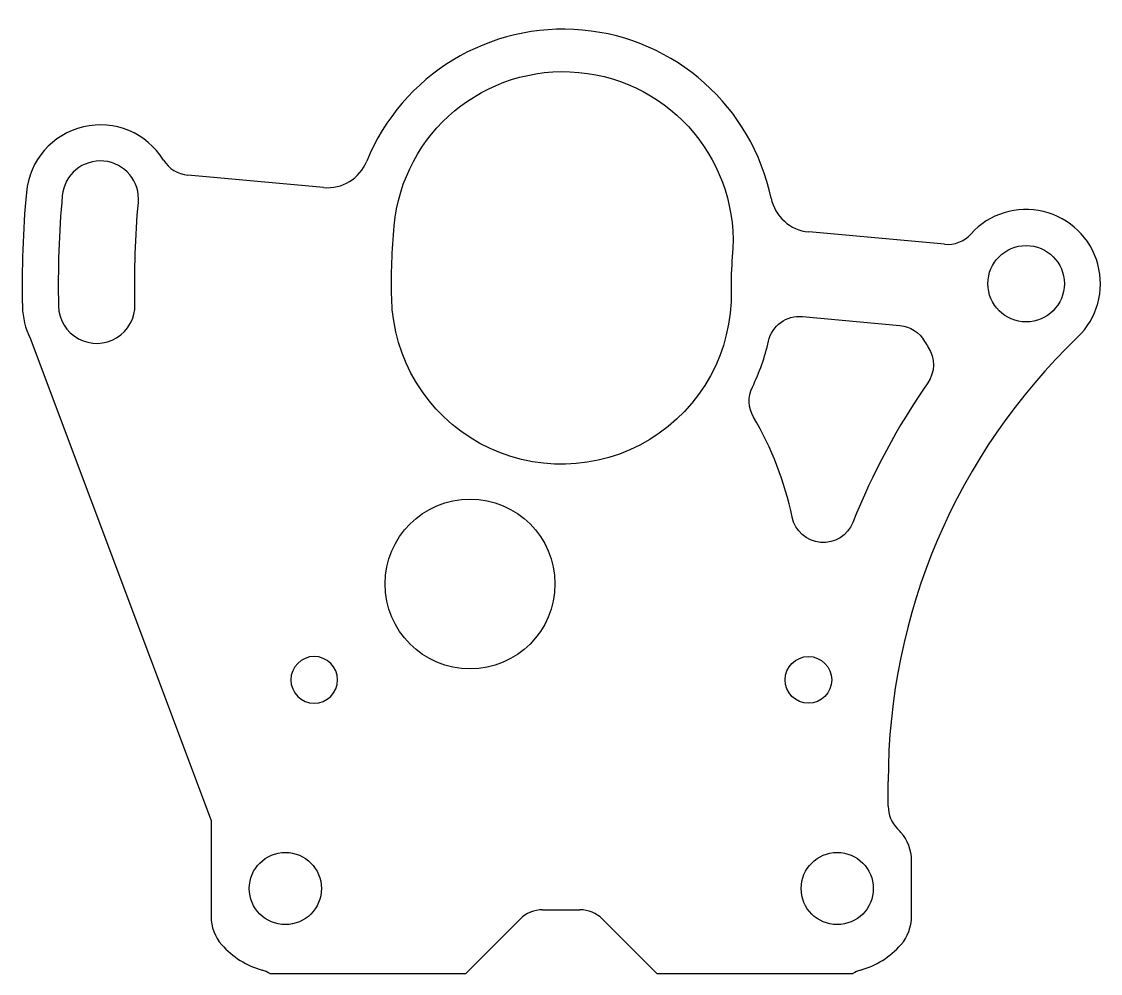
# Model space of a CAD drawing. Header units: millimetres. Extents: x -19.6 to 31.2, y 179.4 to 224.3.
import ezdxf

# ---------------------------------------------------------------- set-up
doc = ezdxf.new("R2010")
doc.units = ezdxf.units.MM
doc.layers.get('0').update_dxf_attribs({"linetype": 'CONTINUOUS'})

msp = doc.modelspace()

# ---------------------------------------------------------------- linework, layer by layer
for p, q in [((-5.413, 216.435), (-11.808, 217.019, 0)), ((23.844, 213.762, 0), (17.449, 214.346, 0)), ((-19.235, 209.341, 0), (-10.709, 186.615)), ((21.191, 187.283, 0), (21.191, 188.453, 0)), ((-10.709, 186.615), (-10.709, 182.082)), ((22.291, 182.082), (22.291, 184.728)), ((4.912, 182.405), (6.669, 182.405, 0)), ((1.291, 179.405, 0), (3.851, 181.965, 0)), ((7.73, 181.965), (10.291, 179.405, 0)), ((-7.946, 179.405), (1.291, 179.405, 0)), ((10.291, 179.405, 0), (19.528, 179.405))]:
    msp.add_line(p, q)
for points in [[(13.848, 213.169, 0.028562), (13.794, 211.583, -1), (-2.201, 211.213, -0.028562), (-2.085, 214.625, -1)], [(-17.72, 216.053, 0.028562), (-17.897, 210.85, 1), (-14.298, 210.934, -0.028562), (-14.135, 215.725, 1)], [(14.793, 207.032, 0.057468), (15.551, 209.194, -0.376295), (17.15, 210.357), (21.743, 209.938, -0.245393), (22.91, 209.185, 0.014903), (23.08, 208.905, -0.304469), (23.056, 207.234, 0.05673), (19.53, 200.655, -0.74384), (16.667, 200.905, 0.081993), (14.849, 205.616, -0.251022)]]:
    msp.add_lwpolyline(points, format="xyb", close=True)
for centre, radius in [((27.691, 211.905), 1.8), ((1.491, 197.755), 4), ((17.434, 193.238), 1.1), ((-7.209, 183.405, 0), 1.7), ((18.791, 183.405, 0), 1.7)]:
    msp.add_circle(centre, radius)
at = {"extrusion": (1.68702e-15, 0, -1)}
msp.add_circle((5.852, 193.238), 1.1, dxfattribs=at)
at = {"extrusion": (3.63415e-08, 7.55126e-09, 1)}
msp.add_arc((5.882, 213.897, 0), 10, 11.7382, 157.8238, dxfattribs=at)
at = {"extrusion": (-9.02799e-08, -5.56444e-08, 1)}
msp.add_arc((-15.928, 215.889, 0), 3.5, 31.6478, 174.7807, dxfattribs=at)
for centre, radius, start, end in [((-11.671, 218.513, 0), 1.5, 211.6478, 264.781), ((-5.231, 218.426), 2, 264.781, 337.8238), ((17.631, 216.338), 2, 191.7382, 264.781), ((27.691, 211.905), 3.5, -46.1869, 137.9111), ((23.98, 215.256, 0), 1.5, 264.781, 317.9111), ((50.191, 188.453), 29, 133.8131, 180), ((20.291, 184.728), 2, 0, 41.4096), ((-8.709, 182.082), 2, 180, 221.4096), ((4.912, 180.905), 1.5, 90, 135), ((6.669, 180.905), 1.5, 45, 90), ((-8.709, 178.113), 1.5, 59.4292, 74.1734), ((20.291, 178.113), 1.5, 105.8266, 120.5708)]:
    msp.add_arc(centre, radius, start, end)
at = {"extrusion": (7.81477e-09, -7.13851e-10, 1)}
msp.add_arc((27.691, 211.905, 0), 47.3, 174.7807, 181.3249, dxfattribs=at)
at = {"extrusion": (1.06022e-07, 2.45208e-09, 1)}
msp.add_arc((-16.098, 210.892, 0), 3.5, 181.3249, 206.2992, dxfattribs=at)
at = {"extrusion": (2.47452e-07, 0, 1)}
msp.add_arc((22.691, 187.283, 0), 1.5, 180, 224.839, dxfattribs=at)
at = {"extrusion": (6.95958e-08, 6.13777e-08, 1)}
msp.add_arc((18.791, 183.405, 0), 4, 41.4096, 44.839, dxfattribs=at)
at = {"extrusion": (-1.39192e-07, 1.22755e-07, 1)}
msp.add_arc((20.291, 182.082, 0), 2, -41.4096, 0, dxfattribs=at)
at = {"extrusion": (-6.95958e-08, -6.13777e-08, 1)}
msp.add_arc((-7.209, 183.405, 0), 4, 221.4096, 254.1734, dxfattribs=at)
at = {"extrusion": (2.53076e-08, -8.92767e-08, 1)}
msp.add_arc((18.791, 183.405, 0), 4, 285.8266, 318.5904, dxfattribs=at)

doc.saveas('drawing.dxf')
